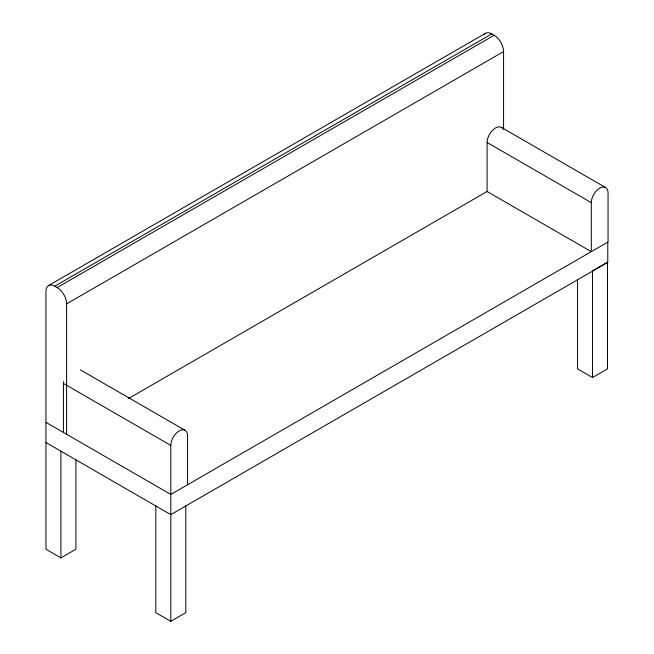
<?xml version="1.0" encoding="UTF-8"?>
<svg xmlns="http://www.w3.org/2000/svg" width="654" height="654" viewBox="0 0 654 654"><rect width="100%" height="100%" fill="white"/><g stroke="black" fill="none" stroke-linecap="round" stroke-linejoin="round"><path stroke-width="0.98" d="M48.535 285.553L485.521 33.264M75.913 459.803L75.913 549.221L60.928 557.87L45.952 549.221L45.952 291.283A12.508 7.219 60 0 1 54.789 286.174L491.775 33.885L494.146 35.259A13.333 7.693 60 0 1 503.572 51.584L503.572 129.566M54.789 286.174L57.168 287.547L494.146 35.259M66.594 434.272L66.594 303.873L503.572 51.584M128.405 398.58L487.091 191.499L591.298 251.659L591.298 202.642A11.846 6.842 -60 0 1 599.677 188.131A11.846 6.842 -60 0 1 608.048 192.971L608.048 241.988L170.8 494.432L45.952 422.353M606.626 262.712L592.524 270.854L592.524 377.538L607.509 368.881L607.509 262.197M155.815 505.967L155.815 612.651L170.8 621.3L185.785 612.651L185.785 505.967M501.389 127.383L605.596 187.551M502.722 128.617A11.846 6.842 -60 0 0 493.304 129.549A11.846 6.842 -60 0 0 487.091 142.482L591.298 202.642M592.524 377.538L577.547 368.881L577.547 279.471M80.368 369.853L185.098 430.316M63.552 381.666A11.846 6.842 -60 0 0 63.43 383.424L170.8 445.415L170.8 621.3M45.952 442.537L170.8 514.616L607.779 262.328L607.779 242.143M487.091 142.482L487.091 191.499M187.551 484.761L187.551 435.744A11.846 6.842 -60 0 0 179.18 430.904A11.846 6.842 -60 0 0 170.8 445.415M63.43 383.424L63.43 432.441M60.928 451.186L60.928 557.87M57.168 287.547A13.333 7.693 60 0 1 66.594 303.873M484.115 34.572A12.508 7.219 60 0 1 491.775 33.885"/></g></svg>
